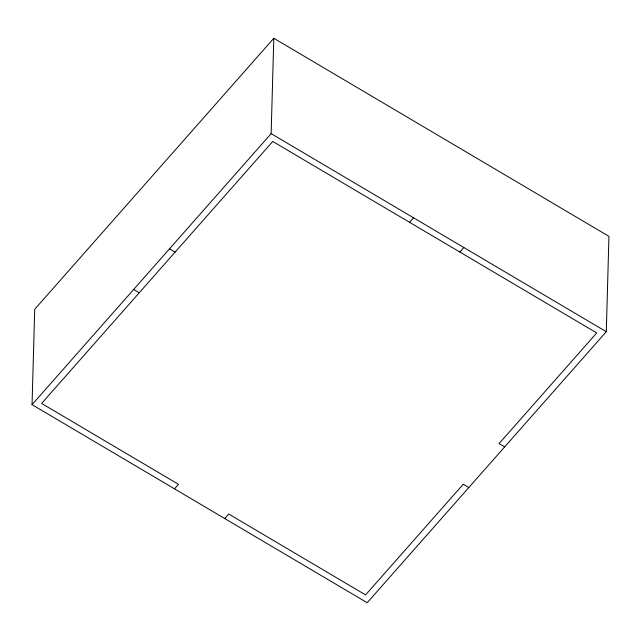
<?xml version="1.0" encoding="UTF-8"?>
<svg xmlns="http://www.w3.org/2000/svg" width="641" height="641" viewBox="0 0 641 641"><rect width="100%" height="100%" fill="white"/><g stroke="black" fill="none" stroke-linecap="round" stroke-linejoin="round"><path stroke-width="0.96" d="M32.05 404.647L34.71 309.283L273.803 38.268L608.95 236.353L606.29 331.718L367.197 602.732L32.05 404.647L271.143 133.632L273.803 38.268M174.488 488.835L178.47 484.316L41.617 403.437L272.745 141.453L596.715 332.935L499.083 443.596L504.675 446.897M409.591 222.339L413.581 217.82M224.759 518.545L228.741 514.034L365.594 594.912L463.219 484.251L468.811 487.553M459.869 252.049L463.852 247.53M271.143 133.632L606.29 331.718M169.528 248.82L175.113 252.121M133.665 289.468L139.249 292.769"/></g></svg>
